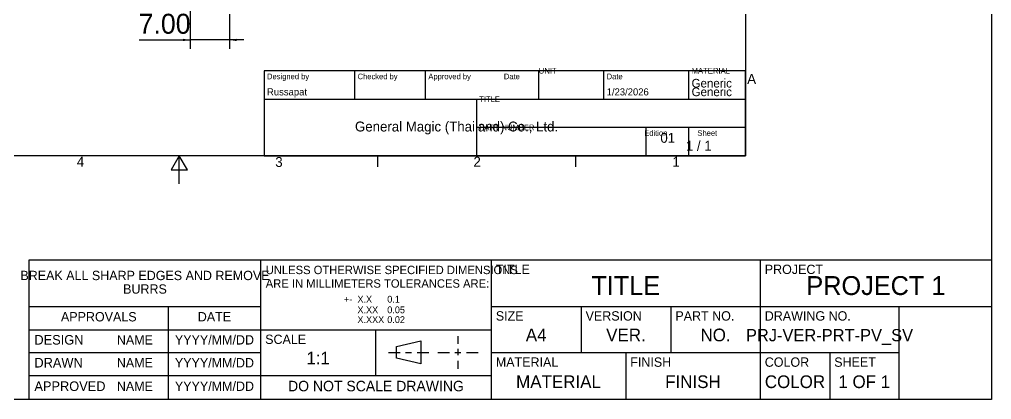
# Model space of a CAD drawing. Header units: millimetres. Extents: x 5 to 292, y 5 to 205.
# Drawn here: x 120.3 to 292, y 5 to 72.2 of the extents above; entities that cross this region are included whole.
import ezdxf
from ezdxf.enums import TextEntityAlignment as Align

# ---------------------------------------------------------------- set-up
doc = ezdxf.new("R2010")
doc.units = ezdxf.units.MM
for name, color, linetype in [('Border_ISO', 7, 'CONTINUOUS'), ('DIMENSIONS', 7, 'CONTINUOUS'), ('FRAME', 7, 'CONTINUOUS'), ('Symbol_ISO', 7, 'CONTINUOUS'), ('TITLE', 7, 'CONTINUOUS'), ('Title_ISO', 7, 'CONTINUOUS')]:
    doc.layers.add(name, color=color, linetype=linetype)
doc.dimstyles.new('ISO-DM', dxfattribs={"dimtxt": 3.5, "dimasz": 2.5, "dimexe": 2.5, "dimexo": 1, "dimgap": 1, "dimtad": 1, "dimcen": 2.5, "dimazin": 3, "dimtfac": 1, "dimtmove": 0, "dimatfit": 3})

# ---------------------------------------------------------------- blocks, each defined once
blk = doc.blocks.new('*D31')
at = {"layer": 'DIMENSIONS'}
for p, q in [((150.392, 92.2912), (150.392, 66.9537)), ((157.392, 91.0412), (157.392, 66.9537)), ((141.4093, 68.5412), (150.392, 68.5412)), ((157.392, 68.5412), (150.392, 68.5412)), ((159.892, 68.5412), (157.392, 68.5412))]:
    blk.add_line(p, q, dxfattribs=at)
for points in [[(150.392, 68.5412), (149.142, 68.7495), (149.142, 68.3329)], [(157.392, 68.5412), (158.642, 68.3329), (158.642, 68.7495)]]:
    blk.add_solid(points, dxfattribs=at)
blk.add_text('7.00', height=3.5278, dxfattribs=at).set_placement((145.9007, 69.6348), align=Align.CENTER)

msp = doc.modelspace()

# ---------------------------------------------------------------- linework, layer by layer
at = {"layer": 'Border_ISO'}
for p, q in [((183.5, 48.09), (183.5, 46.14)), ((218.5, 48.09), (218.5, 46.14))]:
    msp.add_line(p, q, dxfattribs=at)
msp.add_lwpolyline([(48.5, 48.09), (48.5, 186.59), (248.5, 186.59), (248.5, 48.09)], close=True, dxfattribs=at)
msp.add_lwpolyline([(148.5, 43.09), (148.5, 48.09), (147.0566, 45.59), (149.9434, 45.59), (148.5, 48.09)], dxfattribs=at)
at = {"layer": 'FRAME'}
for p, q in [((162.868, 29.68), (162.868, 5)), ((203.617, 29.68), (203.617, 5)), ((251.132, 29.68), (251.132, 5)), ((122, 21.4542), (162.868, 21.4542)), ((146.548, 21.4542), (146.548, 5)), ((203.617, 21.4542), (292, 21.4542)), ((219.478, 21.4542), (219.478, 13.2925)), ((235.339, 21.4542), (235.339, 13.2925)), ((275.612, 21.4542), (275.612, 5)), ((122, 17.34), (203.617, 17.34)), ((183.183, 17.34), (183.183, 9.245)), ((197.6988, 16.213), (197.6988, 14.8478)), ((197.6988, 13.9407), (197.6988, 12.8499)), ((122, 13.2925), (162.868, 13.2925)), ((185.4816, 13.3334), (187.5427, 13.3334)), ((188.4496, 13.3334), (189.5405, 13.3334)), ((190.5495, 13.3334), (192.5671, 13.3334)), ((194.1853, 13.3334), (196.2464, 13.3334)), ((197.1533, 13.3334), (198.2442, 13.3334)), ((199.2533, 13.3334), (201.2709, 13.3334)), ((203.617, 13.2925), (275.612, 13.2925)), ((227.366, 13.2925), (227.366, 5)), ((263.406, 13.2925), (263.406, 5)), ((197.6988, 11.8409), (197.6988, 10.4539)), ((122, 9.245), (203.617, 9.245))]:
    msp.add_line(p, q, dxfattribs=at)
for points in [[(5, 205), (292, 205), (292, 5), (5, 5)], [(122, 29.68), (292, 29.68), (292, 5), (122, 5)], [(191.1518, 15.3789), (191.1518, 11.2881), (186.8967, 12.3108), (186.8967, 14.3563)]]:
    msp.add_lwpolyline(points, close=True, dxfattribs=at)
at = {"layer": 'Title_ISO'}
for p, q in [((248.5, 63.09), (163.5, 63.09)), ((163.5, 63.09), (163.5, 48.09)), ((179.5, 58.09), (179.5, 63.09)), ((192, 58.09), (192, 63.09)), ((212, 58.09), (212, 63.09)), ((223.5, 58.09), (223.5, 63.09)), ((238.5, 58.09), (238.5, 63.09)), ((248.5, 48.09), (248.5, 63.09)), ((163.5, 58.09), (248.5, 58.09)), ((201, 58.09), (201, 48.09)), ((248.5, 53.09), (201, 53.09)), ((231, 48.09), (231, 53.09)), ((238.5, 48.09), (238.5, 53.09)), ((163.5, 48.09), (248.5, 48.09))]:
    msp.add_line(p, q, dxfattribs=at)

# ---------------------------------------------------------------- texts
at = {"layer": 'Border_ISO'}
for s, p in [('A', (248.8306, 60.7775)), ('4', (130.3896, 46.14)), ('3', (165.4554, 46.1031)), ('2', (200.4694, 46.14)), ('1', (235.6052, 46.14))]:
    msp.add_text(s, height=1.75, dxfattribs=at).set_placement(p)
at = {"layer": 'Symbol_ISO'}
msp.add_text('01', height=1.75, dxfattribs=at).set_placement((233.49, 50.3637))
at = {"layer": 'TITLE'}
for s, height, p in [('BREAK ALL SHARP EDGES AND REMOVE', 1.65, (142.434, 26.1014)), ('TITLE', 3.34, (227.3745, 23.4695)), ('PROJECT 1', 3.34, (271.566, 23.4695)), ('BURRS', 1.65, (142.434, 23.7074)), ('APPROVALS', 1.65, (134.274, 18.8064)), ('DATE', 1.65, (154.708, 18.8064)), ('A4', 2.24, (211.5475, 15.2921)), ('VER.', 2.24, (227.4085, 15.2921)), ('NO.', 2.24, (243.2355, 15.2921)), ('PRJ-VER-PRT-PV_SV', 2.1712, (263.372, 15.2921)), ('NAME', 1.65, (140.649, 14.7255)), ('YYYY/MM/DD', 1.65, (154.708, 14.7255)), ('NAME', 1.65, (140.649, 10.678)), ('YYYY/MM/DD', 1.65, (154.708, 10.678)), ('1:1', 2.21, (173.0255, 11.244)), ('MATERIAL', 2.24, (215.4915, 7.0317)), ('FINISH', 2.24, (239.249, 7.0317)), ('COLOR', 2.24, (257.269, 7.0317)), ('1 OF 1', 2.24, (269.509, 7.0317)), ('NAME', 1.65, (140.649, 6.5318)), ('YYYY/MM/DD', 1.65, (154.708, 6.5318)), ('DO NOT SCALE DRAWING', 1.85, (183.2425, 6.4602))]:
    msp.add_text(s, height=height, dxfattribs=at).set_placement(p, align=Align.CENTER)
for s, height, p in [('UNLESS OTHERWISE SPECIFIED DIMENSIONS', 1.48, (163.768, 27.1626)), ('TITLE', 1.65, (204.417, 27.18)), ('PROJECT', 1.65, (251.932, 27.18)), ('ARE IN MILLIMETERS TOLERANCES ARE:', 1.48, (163.768, 24.7687)), ('+-', 1.2, (177.59, 22.1279)), ('X.X', 1.2, (179.97, 22.1279)), ('0.1', 1.2, (185.24, 22.1279)), ('X.XX', 1.2, (179.97, 20.2522)), ('0.05', 1.2, (185.24, 20.2522)), ('SIZE', 1.65, (204.417, 18.9542)), ('VERSION', 1.65, (220.278, 18.9542)), ('PART NO.', 1.65, (236.139, 18.9542)), ('DRAWING NO.', 1.65, (251.932, 18.9542)), ('X.XXX', 1.2, (179.97, 18.5246)), ('0.02', 1.2, (185.24, 18.5246)), ('DESIGN', 1.69, (122.9, 14.7112)), ('SCALE', 1.65, (163.668, 14.8226)), ('DRAWN', 1.69, (122.9, 10.6637)), ('MATERIAL', 1.65, (204.417, 10.7925)), ('FINISH', 1.65, (228.166, 10.7925)), ('COLOR', 1.65, (251.932, 10.7925)), ('SHEET', 1.65, (264.206, 10.7925)), ('APPROVED', 1.69, (122.9, 6.5175))]:
    msp.add_text(s, height=height, dxfattribs=at).set_placement(p)
at = {"layer": 'Title_ISO'}
for s, height, p in [('UNIT', 1.015, (212, 62.59)), ('MATERIAL', 1.015, (239, 62.59)), ('Designed by', 1, (164, 61.59)), ('Checked by', 1, (180, 61.59)), ('Approved by', 1, (192.5, 61.59)), ('Date', 1, (224, 61.59)), ('Generic', 1.524, (239, 60.1293)), ('Generic', 1.524, (239, 58.6053)), ('Russapat', 1.25, (164, 58.7336)), ('Russapat', 1.25, (164, 58.7336)), ('TITLE', 1, (201.5, 57.59)), ('1/23/2026', 1.25, (224, 58.7336)), ('1/23/2026', 1.25, (224, 58.7336)), ('General Magic (Thailand) Co., Ltd.', 1.75, (179.5347, 52.3659)), ('PART NUMBER', 1, (201.5, 52.59))]:
    msp.add_text(s, height=height, dxfattribs=at).set_placement(p)
msp.add_text('Date', height=1, dxfattribs=at).set_placement((208.6612, 61.59), align=Align.RIGHT)
for s, height, p in [('Edition', 1, (232.6828, 51.59)), ('Sheet', 1, (241.7794, 51.59)), ('1 / 1 ', 1.75, (240.5976, 48.965))]:
    msp.add_text(s, height=height, dxfattribs=at).set_placement(p, align=Align.CENTER)

# ---------------------------------------------------------------- dimensions: what is measured, and where the dimension line sits
at = {"layer": 'DIMENSIONS'}
dim = msp.add_linear_dim(base=(157.392, 68.5412), p1=(150.392, 92.7912), p2=(157.392, 91.5412), angle=180, dimstyle='ISO-DM', override={"dimscale": 1, "dimtxt": 3.5278, "dimasz": 1.25, "dimgap": 1.0583, "dimdec": 2}, dxfattribs=at)
dim.commit()
dim.dimension.update_dxf_attribs({"geometry": '*D31', "text_midpoint": (145.9007, 69.6348), "dimtype": 160})

doc.saveas('drawing.dxf')
